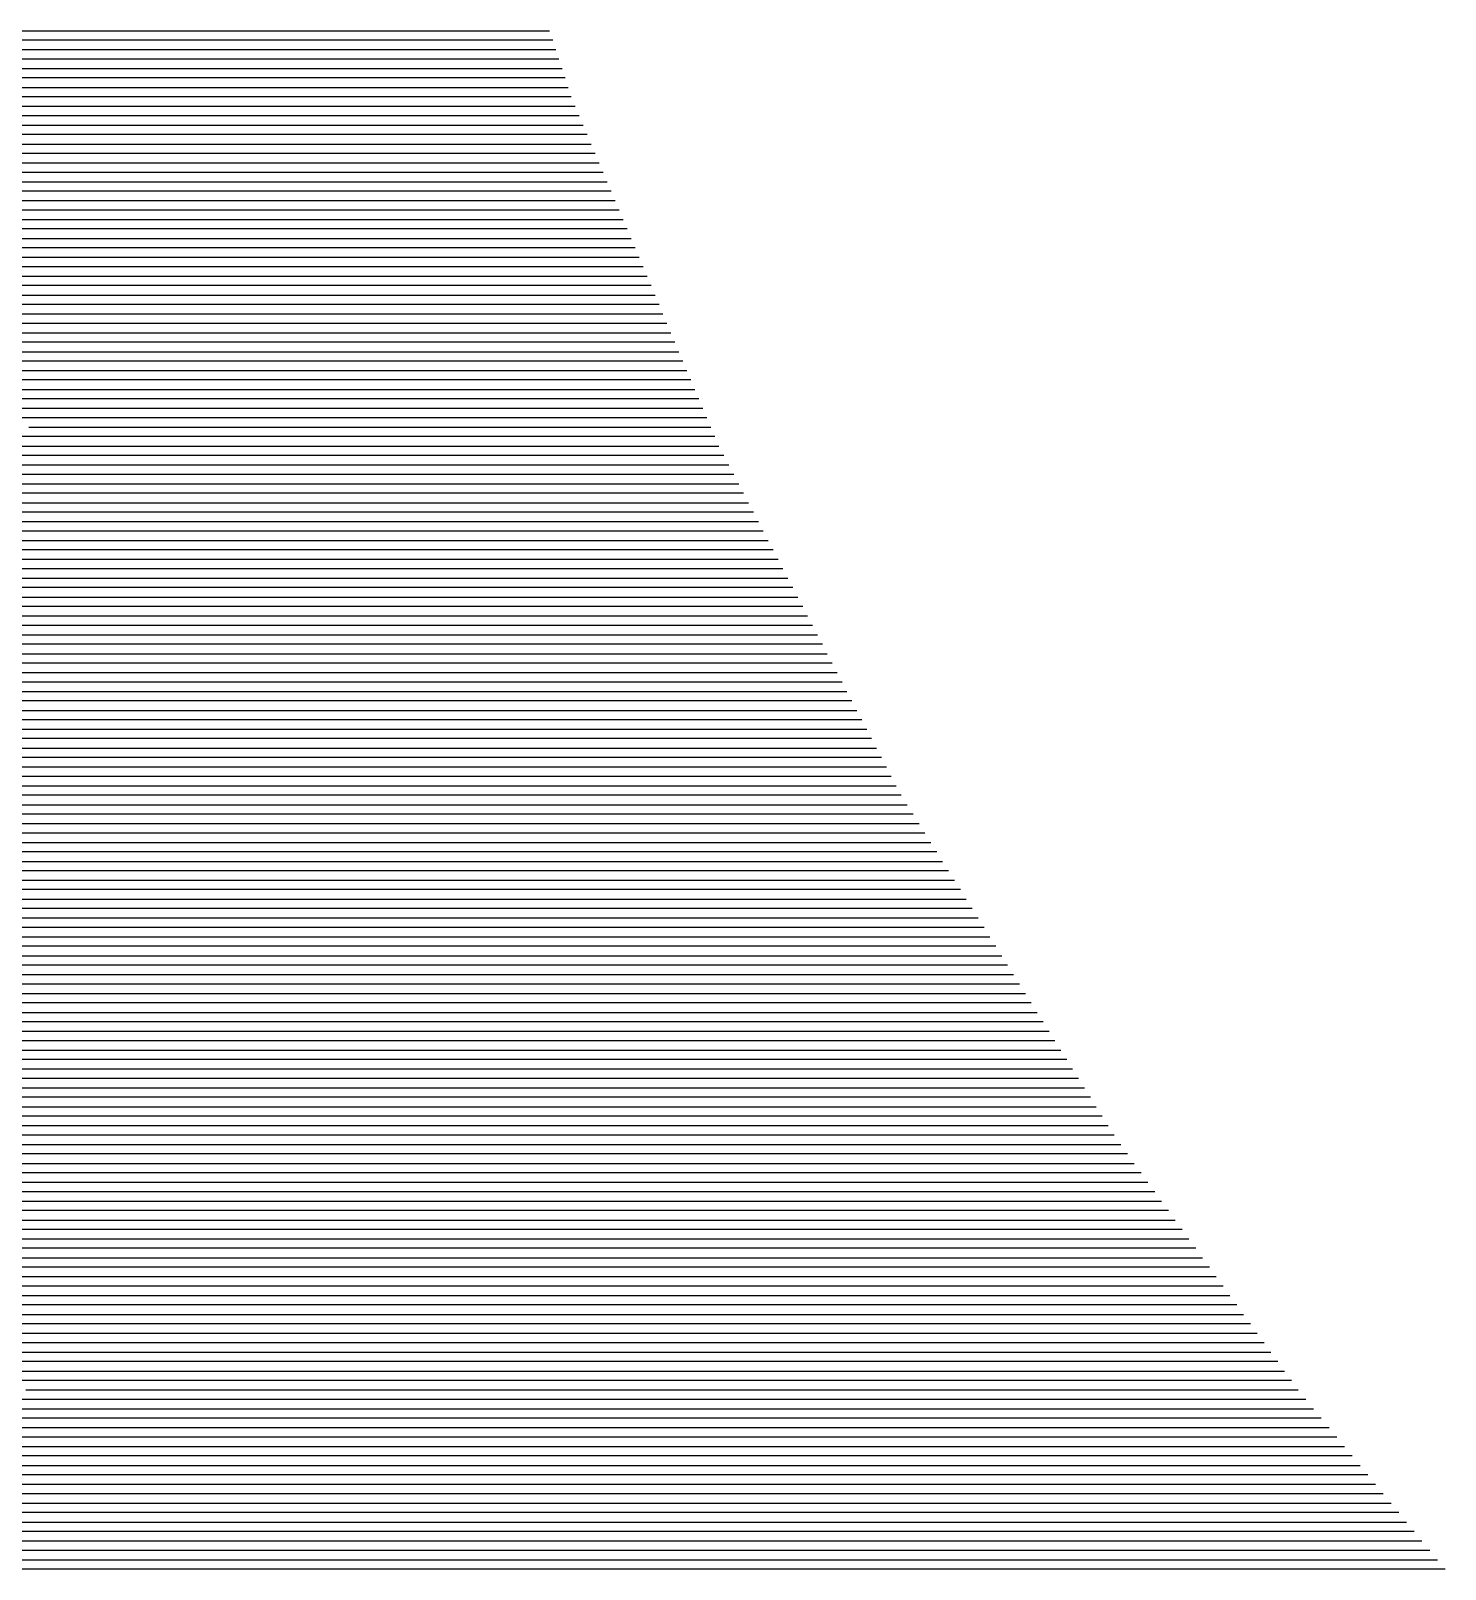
# Model space of a CAD drawing. Header units: metres. Extents: x -7 to 7, y -7 to 7.
# Drawn here: x -5.25 to -3.751, y -3.285 to -1.655 of the extents above; entities that cross this region are included whole.
import ezdxf

# ---------------------------------------------------------------- set-up
doc = ezdxf.new("R2010")
doc.units = ezdxf.units.M

msp = doc.modelspace()

# ---------------------------------------------------------------- linework, layer by layer
for p, q in [((-5.349607, -1.654853, -0.56701), (-4.699928, -1.654853, -0.509991)), ((-5.386062, -1.674853, -0.569669), (-4.693363, -1.674853, -0.508875)), ((-4.696646, -1.664853, -0.509433), (-5.367835, -1.664853, -0.56834)), ((-5.422517, -1.694853, -0.572329), (-4.686799, -1.694853, -0.507759)), ((-4.690081, -1.684853, -0.508317), (-5.40429, -1.684853, -0.570999)), ((-4.683516, -1.704853, -0.507201), (-5.440745, -1.704853, -0.573659)), ((-4.677749, -1.724853, -0.506155), (-5.4772, -1.724853, -0.576318)), ((-5.458972, -1.714853, -0.574988), (-4.680234, -1.714853, -0.506643)), ((-4.677401, -1.724853, -0.506124), (-4.677749, -1.724853, -0.506155)), ((-4.67693, -1.724853, -0.506082), (-4.677401, -1.724853, -0.506124)), ((-5.495427, -1.734853, -0.577648), (-4.709406, -1.734853, -0.508663)), ((-4.709406, -1.734853, -0.508663), (-4.693809, -1.734853, -0.507307)), ((-4.693809, -1.734853, -0.507307), (-4.672708, -1.734853, -0.505433)), ((-5.531882, -1.754853, -0.580307), (-4.772719, -1.754853, -0.513679)), ((-4.741062, -1.744853, -0.511171), (-5.513655, -1.744853, -0.578977)), ((-4.772719, -1.754853, -0.513679), (-4.726625, -1.754853, -0.509672)), ((-4.710217, -1.744853, -0.50849), (-4.741062, -1.744853, -0.511171)), ((-4.726625, -1.754853, -0.509672), (-4.664262, -1.754853, -0.504135)), ((-4.668485, -1.744853, -0.504784), (-4.710217, -1.744853, -0.50849)), ((-5.568337, -1.774853, -0.582966), (-4.836032, -1.774853, -0.518696)), ((-4.804375, -1.764853, -0.516188), (-5.55011, -1.764853, -0.581637)), ((-4.836032, -1.774853, -0.518696), (-4.759441, -1.774853, -0.512038)), ((-4.743033, -1.764853, -0.510855), (-4.804375, -1.764853, -0.516188)), ((-4.759441, -1.774853, -0.512038), (-4.655817, -1.774853, -0.502837)), ((-4.66004, -1.764853, -0.503486), (-4.743033, -1.764853, -0.510855)), ((-4.867688, -1.784853, -0.521204), (-5.586564, -1.784853, -0.584296)), ((-4.77585, -1.784853, -0.51322), (-4.867688, -1.784853, -0.521204)), ((-4.651594, -1.784853, -0.502187), (-4.77585, -1.784853, -0.51322)), ((-4.931001, -1.804853, -0.526221), (-5.623019, -1.804853, -0.586955)), ((-5.604792, -1.794853, -0.585626), (-4.899345, -1.794853, -0.523713)), ((-4.808666, -1.804853, -0.515585), (-4.931001, -1.804853, -0.526221)), ((-4.899345, -1.794853, -0.523713), (-4.792258, -1.794853, -0.514403)), ((-4.643149, -1.804853, -0.500889), (-4.808666, -1.804853, -0.515585)), ((-4.792258, -1.794853, -0.514403), (-4.647371, -1.794853, -0.501538)), ((-4.994314, -1.824853, -0.531237), (-5.659474, -1.824853, -0.589615)), ((-5.641247, -1.814853, -0.588285), (-4.962658, -1.814853, -0.528729)), ((-4.841482, -1.824853, -0.517951), (-4.994314, -1.824853, -0.531237)), ((-4.962658, -1.814853, -0.528729), (-4.825074, -1.814853, -0.516768)), ((-4.634703, -1.824853, -0.499591), (-4.841482, -1.824853, -0.517951)), ((-4.825074, -1.814853, -0.516768), (-4.638926, -1.814853, -0.50024)), ((-5.677702, -1.834853, -0.590944), (-5.025971, -1.834853, -0.533746)), ((-5.025971, -1.834853, -0.533746), (-4.85789, -1.834853, -0.519133)), ((-4.85789, -1.834853, -0.519133), (-4.630481, -1.834853, -0.498942)), ((-5.714157, -1.854853, -0.593604), (-5.089284, -1.854853, -0.538762)), ((-5.057627, -1.844853, -0.536254), (-5.695929, -1.844853, -0.592274)), ((-5.089284, -1.854853, -0.538762), (-4.890706, -1.854853, -0.521499)), ((-4.874298, -1.844853, -0.520316), (-5.057627, -1.844853, -0.536254)), ((-4.890706, -1.854853, -0.521499), (-4.622035, -1.854853, -0.497643)), ((-4.626258, -1.844853, -0.498292), (-4.874298, -1.844853, -0.520316)), ((-5.12094, -1.864853, -0.54127), (-5.732384, -1.864853, -0.594933)), ((-4.907114, -1.864853, -0.522681), (-5.12094, -1.864853, -0.54127)), ((-4.617812, -1.864853, -0.496994), (-4.907114, -1.864853, -0.522681)), ((-5.184253, -1.884853, -0.546287), (-5.768839, -1.884853, -0.597593)), ((-5.750612, -1.874853, -0.596263), (-5.152597, -1.874853, -0.543779)), ((-4.93993, -1.884853, -0.525047), (-5.184253, -1.884853, -0.546287)), ((-5.152597, -1.874853, -0.543779), (-4.923522, -1.874853, -0.523864)), ((-4.609367, -1.884853, -0.495696), (-4.93993, -1.884853, -0.525047)), ((-4.923522, -1.874853, -0.523864), (-4.61359, -1.874853, -0.496345)), ((-5.247566, -1.904853, -0.551304), (-5.805294, -1.904853, -0.600252)), ((-5.787067, -1.894853, -0.598923), (-5.21591, -1.894853, -0.548795)), ((-4.972746, -1.904853, -0.527412), (-5.247566, -1.904853, -0.551304)), ((-5.21591, -1.894853, -0.548795), (-4.956338, -1.894853, -0.526229)), ((-4.600922, -1.904853, -0.494397), (-4.972746, -1.904853, -0.527412)), ((-4.956338, -1.894853, -0.526229), (-4.605144, -1.894853, -0.495046)), ((-5.279223, -1.914853, -0.553812), (-4.989154, -1.914853, -0.528595)), ((-4.989154, -1.914853, -0.528595), (-4.596699, -1.914853, -0.493748)), ((-5.342536, -1.934853, -0.558828), (-5.02197, -1.934853, -0.53096)), ((-5.005562, -1.924853, -0.529777), (-5.310879, -1.924853, -0.55632)), ((-5.02197, -1.934853, -0.53096), (-4.588253, -1.934853, -0.49245)), ((-4.592476, -1.924853, -0.493099), (-5.005562, -1.924853, -0.529777)), ((-5.405849, -1.954853, -0.563845), (-5.054786, -1.954853, -0.533325)), ((-5.038378, -1.944853, -0.532143), (-5.374192, -1.944853, -0.561337)), ((-5.054786, -1.954853, -0.533325), (-4.579808, -1.954853, -0.491151)), ((-4.584031, -1.944853, -0.491801), (-5.038378, -1.944853, -0.532143)), ((-5.071194, -1.964853, -0.534508), (-5.437505, -1.964853, -0.566353)), ((-4.575585, -1.964853, -0.490502), (-5.071194, -1.964853, -0.534508)), ((-5.10401, -1.984853, -0.536873), (-5.500818, -1.984853, -0.57137)), ((-5.469162, -1.974853, -0.568862), (-5.087602, -1.974853, -0.535691)), ((-4.56714, -1.984853, -0.489204), (-5.10401, -1.984853, -0.536873)), ((-5.087602, -1.974853, -0.535691), (-4.571363, -1.974853, -0.489853)), ((-5.136826, -2.004853, -0.539238), (-5.564131, -2.004853, -0.576386)), ((-5.532475, -1.994853, -0.573878), (-5.120418, -1.994853, -0.538056)), ((-4.558695, -2.004853, -0.487906), (-5.136826, -2.004853, -0.539238)), ((-5.120418, -1.994853, -0.538056), (-4.562917, -1.994853, -0.488555)), ((-5.595788, -2.014853, -0.578895), (-5.153234, -2.014853, -0.540421)), ((-5.153234, -2.014853, -0.540421), (-4.554472, -2.014853, -0.487256)), ((-5.659101, -2.034853, -0.583911), (-5.18605, -2.034853, -0.542786)), ((-5.169642, -2.024853, -0.541604), (-5.627444, -2.024853, -0.581403)), ((-5.18605, -2.034853, -0.542786), (-4.546026, -2.034853, -0.485958)), ((-4.550249, -2.024853, -0.486607), (-5.169642, -2.024853, -0.541604)), ((-5.202458, -2.044853, -0.543969), (-5.690757, -2.044853, -0.58642)), ((-4.541804, -2.044853, -0.485309), (-5.202458, -2.044853, -0.543969)), ((-5.235274, -2.064853, -0.546334), (-5.75407, -2.064853, -0.591436)), ((-5.722414, -2.054853, -0.588928), (-5.218866, -2.054853, -0.545152)), ((-4.533358, -2.064853, -0.48401), (-5.235274, -2.064853, -0.546334)), ((-5.218866, -2.054853, -0.545152), (-4.537581, -2.054853, -0.48466)), ((-4.524913, -2.084853, -0.482712), (-5.268091, -2.084853, -0.5487)), ((-5.251682, -2.074853, -0.547517), (-4.529136, -2.074853, -0.483361)), ((-5.284499, -2.094853, -0.549882), (-4.527703, -2.094853, -0.482686)), ((-4.527703, -2.094853, -0.482686), (-4.524932, -2.094853, -0.482443)), ((-4.524932, -2.094853, -0.482443), (-4.520472, -2.094853, -0.482042)), ((-5.317315, -2.114853, -0.552248), (-4.58297, -2.114853, -0.487044)), ((-4.555337, -2.104853, -0.484865), (-5.300907, -2.104853, -0.551065)), ((-4.58297, -2.114853, -0.487044), (-4.555027, -2.114853, -0.484592)), ((-4.53998, -2.104853, -0.483517), (-4.555337, -2.104853, -0.484865)), ((-4.555027, -2.114853, -0.484592), (-4.510041, -2.114853, -0.480548)), ((-4.515256, -2.104853, -0.481295), (-4.53998, -2.104853, -0.483517)), ((-5.350131, -2.134853, -0.554613), (-4.638237, -2.134853, -0.491403)), ((-4.610604, -2.124853, -0.489224), (-5.333723, -2.124853, -0.55343)), ((-4.638237, -2.134853, -0.491403), (-4.585121, -2.134853, -0.486742)), ((-4.570074, -2.124853, -0.485667), (-4.610604, -2.124853, -0.489224)), ((-4.585121, -2.134853, -0.486742), (-4.499611, -2.134853, -0.479055)), ((-4.504826, -2.124853, -0.479802), (-4.570074, -2.124853, -0.485667)), ((-4.66587, -2.144853, -0.493582), (-5.366539, -2.144853, -0.555796)), ((-4.600168, -2.144853, -0.487817), (-4.66587, -2.144853, -0.493582)), ((-4.494396, -2.144853, -0.478309), (-4.600168, -2.144853, -0.487817)), ((-4.721137, -2.164853, -0.497941), (-5.399355, -2.164853, -0.558161)), ((-5.382947, -2.154853, -0.556978), (-4.693504, -2.154853, -0.495762)), ((-4.630262, -2.164853, -0.489967), (-4.721137, -2.164853, -0.497941)), ((-4.693504, -2.154853, -0.495762), (-4.615215, -2.154853, -0.488892)), ((-4.483965, -2.164853, -0.476816), (-4.630262, -2.164853, -0.489967)), ((-4.615215, -2.154853, -0.488892), (-4.48918, -2.154853, -0.477562)), ((-5.415763, -2.174853, -0.559343), (-4.748771, -2.174853, -0.500121)), ((-4.748771, -2.174853, -0.500121), (-4.645309, -2.174853, -0.491041)), ((-4.645309, -2.174853, -0.491041), (-4.47875, -2.174853, -0.476069)), ((-5.448579, -2.194853, -0.561709), (-4.804038, -2.194853, -0.504479)), ((-4.776404, -2.184853, -0.5023), (-5.432171, -2.184853, -0.560526)), ((-4.804038, -2.194853, -0.504479), (-4.675404, -2.194853, -0.493191)), ((-4.660357, -2.184853, -0.492116), (-4.776404, -2.184853, -0.5023)), ((-4.675404, -2.194853, -0.493191), (-4.46832, -2.194853, -0.474576)), ((-4.473535, -2.184853, -0.475323), (-4.660357, -2.184853, -0.492116)), ((-5.481395, -2.214853, -0.564074), (-4.859304, -2.214853, -0.508838)), ((-4.831671, -2.204853, -0.506659), (-5.464987, -2.204853, -0.562891)), ((-4.859304, -2.214853, -0.508838), (-4.705498, -2.214853, -0.495341)), ((-4.690451, -2.204853, -0.494266), (-4.831671, -2.204853, -0.506659)), ((-4.705498, -2.214853, -0.495341), (-4.457889, -2.214853, -0.473083)), ((-4.463104, -2.204853, -0.47383), (-4.690451, -2.204853, -0.494266)), ((-4.886938, -2.224853, -0.511017), (-5.497803, -2.224853, -0.565257)), ((-4.720545, -2.224853, -0.496416), (-4.886938, -2.224853, -0.511017)), ((-4.452674, -2.224853, -0.472337), (-4.720545, -2.224853, -0.496416)), ((-4.942205, -2.244853, -0.515376), (-5.530619, -2.244853, -0.567622)), ((-5.514211, -2.234853, -0.566439), (-4.914571, -2.234853, -0.513197)), ((-4.750639, -2.244853, -0.498566), (-4.942205, -2.244853, -0.515376)), ((-4.914571, -2.234853, -0.513197), (-4.735592, -2.234853, -0.497491)), ((-4.442244, -2.244853, -0.470844), (-4.750639, -2.244853, -0.498566)), ((-4.735592, -2.234853, -0.497491), (-4.447459, -2.234853, -0.47159)), ((-4.997471, -2.264853, -0.519735), (-5.563435, -2.264853, -0.569987)), ((-5.547027, -2.254853, -0.568805), (-4.969838, -2.254853, -0.517555)), ((-4.780733, -2.264853, -0.500715), (-4.997471, -2.264853, -0.519735)), ((-4.969838, -2.254853, -0.517555), (-4.765686, -2.254853, -0.49964)), ((-4.431813, -2.264853, -0.469351), (-4.780733, -2.264853, -0.500715)), ((-4.765686, -2.254853, -0.49964), (-4.437028, -2.254853, -0.470097)), ((-5.579843, -2.274853, -0.57117), (-5.025105, -2.274853, -0.521914)), ((-5.025105, -2.274853, -0.521914), (-4.795781, -2.274853, -0.50179)), ((-4.795781, -2.274853, -0.50179), (-4.426598, -2.274853, -0.468604)), ((-5.612659, -2.294853, -0.573535), (-5.080372, -2.294853, -0.526273)), ((-5.052738, -2.284853, -0.524094), (-5.596251, -2.284853, -0.572353)), ((-5.080372, -2.294853, -0.526273), (-4.825875, -2.294853, -0.50394)), ((-4.810828, -2.284853, -0.502865), (-5.052738, -2.284853, -0.524094)), ((-4.825875, -2.294853, -0.50394), (-4.416168, -2.294853, -0.467111)), ((-4.421383, -2.284853, -0.467858), (-4.810828, -2.284853, -0.502865)), ((-5.108005, -2.304853, -0.528452), (-5.629067, -2.304853, -0.574718)), ((-4.840922, -2.304853, -0.505015), (-5.108005, -2.304853, -0.528452)), ((-4.410952, -2.304853, -0.466365), (-4.840922, -2.304853, -0.505015)), ((-5.163272, -2.324853, -0.532811), (-5.661883, -2.324853, -0.577083)), ((-5.645475, -2.314853, -0.575901), (-5.135638, -2.314853, -0.530632)), ((-4.871016, -2.324853, -0.507165), (-5.163272, -2.324853, -0.532811)), ((-5.135638, -2.314853, -0.530632), (-4.855969, -2.314853, -0.50609)), ((-4.400522, -2.324853, -0.464872), (-4.871016, -2.324853, -0.507165)), ((-4.855969, -2.314853, -0.50609), (-4.405737, -2.314853, -0.465618)), ((-5.218539, -2.344853, -0.53717), (-5.694699, -2.344853, -0.579448)), ((-5.678291, -2.334853, -0.578266), (-5.190905, -2.334853, -0.53499)), ((-4.90111, -2.344853, -0.509314), (-5.218539, -2.344853, -0.53717)), ((-5.190905, -2.334853, -0.53499), (-4.886063, -2.334853, -0.508239)), ((-4.390092, -2.344853, -0.463378), (-4.90111, -2.344853, -0.509314)), ((-4.886063, -2.334853, -0.508239), (-4.395307, -2.334853, -0.464125)), ((-5.711107, -2.354853, -0.580631), (-5.246172, -2.354853, -0.539349)), ((-5.246172, -2.354853, -0.539349), (-4.916157, -2.354853, -0.510389)), ((-4.916157, -2.354853, -0.510389), (-4.384876, -2.354853, -0.462632)), ((-5.301439, -2.374853, -0.543708), (-4.946252, -2.374853, -0.512539)), ((-4.931205, -2.364853, -0.511464), (-5.273805, -2.364853, -0.541528)), ((-4.946252, -2.374853, -0.512539), (-4.374446, -2.374853, -0.461139)), ((-4.379661, -2.364853, -0.461885), (-4.931205, -2.364853, -0.511464)), ((-5.356706, -2.394853, -0.548066), (-4.976346, -2.394853, -0.514689)), ((-4.961299, -2.384853, -0.513614), (-5.329072, -2.384853, -0.545887)), ((-4.976346, -2.394853, -0.514689), (-4.364016, -2.394853, -0.459646)), ((-4.369231, -2.384853, -0.460392), (-4.961299, -2.384853, -0.513614)), ((-4.991393, -2.404853, -0.515764), (-5.384339, -2.404853, -0.550246)), ((-4.3588, -2.404853, -0.458899), (-4.991393, -2.404853, -0.515764)), ((-5.021487, -2.424853, -0.517913), (-5.439606, -2.424853, -0.554605)), ((-5.411973, -2.414853, -0.552425), (-5.00644, -2.414853, -0.516838)), ((-4.34837, -2.424853, -0.457406), (-5.021487, -2.424853, -0.517913)), ((-5.00644, -2.414853, -0.516838), (-4.353585, -2.414853, -0.458153)), ((-5.051582, -2.444853, -0.520063), (-5.494873, -2.444853, -0.558963)), ((-5.467239, -2.434853, -0.556784), (-5.036534, -2.434853, -0.518988)), ((-4.33794, -2.444853, -0.455913), (-5.051582, -2.444853, -0.520063)), ((-5.036534, -2.434853, -0.518988), (-4.343155, -2.434853, -0.45666)), ((-5.522506, -2.454853, -0.561143), (-5.066629, -2.454853, -0.521138)), ((-5.066629, -2.454853, -0.521138), (-4.332724, -2.454853, -0.455167)), ((-5.577773, -2.474853, -0.565501), (-5.096723, -2.474853, -0.523288)), ((-5.081676, -2.464853, -0.522213), (-5.55014, -2.464853, -0.563322)), ((-5.096723, -2.474853, -0.523288), (-4.357443, -2.474853, -0.456833)), ((-4.332227, -2.464853, -0.454844), (-5.081676, -2.464853, -0.522213)), ((-4.357443, -2.474853, -0.456833), (-4.34526, -2.474853, -0.455753)), ((-4.34526, -2.474853, -0.455753), (-4.321087, -2.474853, -0.453553)), ((-4.330592, -2.464853, -0.454699), (-4.332227, -2.464853, -0.454844)), ((-4.327347, -2.464853, -0.454404), (-4.330592, -2.464853, -0.454699)), ((-5.11177, -2.484853, -0.524362), (-5.605406, -2.484853, -0.567681)), ((-4.382659, -2.484853, -0.458822), (-5.11177, -2.484853, -0.524362)), ((-4.359929, -2.484853, -0.456807), (-4.382659, -2.484853, -0.458822)), ((-4.314826, -2.484853, -0.452703), (-4.359929, -2.484853, -0.456807)), ((-5.141864, -2.504853, -0.526512), (-5.660673, -2.504853, -0.572039)), ((-5.63304, -2.494853, -0.56986), (-5.126817, -2.494853, -0.525437)), ((-4.433091, -2.504853, -0.4628), (-5.141864, -2.504853, -0.526512)), ((-5.126817, -2.494853, -0.525437), (-4.407875, -2.494853, -0.460811)), ((-4.389266, -2.504853, -0.458914), (-4.433091, -2.504853, -0.4628)), ((-4.407875, -2.494853, -0.460811), (-4.374597, -2.494853, -0.457861)), ((-4.302306, -2.504853, -0.451001), (-4.389266, -2.504853, -0.458914)), ((-4.374597, -2.494853, -0.457861), (-4.308566, -2.494853, -0.451852)), ((-5.171958, -2.524853, -0.528662), (-5.71594, -2.524853, -0.576398)), ((-5.688307, -2.514853, -0.574219), (-5.156911, -2.514853, -0.527587)), ((-4.483523, -2.524853, -0.466778), (-5.171958, -2.524853, -0.528662)), ((-5.156911, -2.514853, -0.527587), (-4.458307, -2.514853, -0.464789)), ((-4.418603, -2.524853, -0.461022), (-4.483523, -2.524853, -0.466778)), ((-4.458307, -2.514853, -0.464789), (-4.403935, -2.514853, -0.459968)), ((-4.289785, -2.524853, -0.4493), (-4.418603, -2.524853, -0.461022)), ((-4.403935, -2.514853, -0.459968), (-4.296045, -2.514853, -0.450151)), ((-5.743573, -2.534853, -0.578578), (-5.187006, -2.534853, -0.529737)), ((-5.187006, -2.534853, -0.529737), (-4.508739, -2.534853, -0.468767)), ((-4.508739, -2.534853, -0.468767), (-4.433272, -2.534853, -0.462076)), ((-4.433272, -2.534853, -0.462076), (-4.283525, -2.534853, -0.448449)), ((-5.79884, -2.554853, -0.582936), (-5.2171, -2.554853, -0.531887)), ((-5.202053, -2.544853, -0.530812), (-5.771207, -2.544853, -0.580757)), ((-5.2171, -2.554853, -0.531887), (-4.55917, -2.554853, -0.472745)), ((-4.533954, -2.544853, -0.470756), (-5.202053, -2.544853, -0.530812)), ((-4.55917, -2.554853, -0.472745), (-4.462609, -2.554853, -0.464183)), ((-4.44794, -2.544853, -0.463129), (-4.533954, -2.544853, -0.470756)), ((-4.462609, -2.554853, -0.464183), (-4.271004, -2.554853, -0.446748)), ((-4.277264, -2.544853, -0.447599), (-4.44794, -2.544853, -0.463129)), ((-5.854107, -2.574853, -0.587295), (-5.247194, -2.574853, -0.534036)), ((-5.232147, -2.564853, -0.532961), (-5.826474, -2.564853, -0.585116)), ((-5.247194, -2.574853, -0.534036), (-4.609602, -2.574853, -0.476723)), ((-4.584386, -2.564853, -0.474734), (-5.232147, -2.564853, -0.532961)), ((-4.609602, -2.574853, -0.476723), (-4.491946, -2.574853, -0.466291)), ((-4.477277, -2.564853, -0.465237), (-4.584386, -2.564853, -0.474734)), ((-4.491946, -2.574853, -0.466291), (-4.258483, -2.574853, -0.445047)), ((-4.264743, -2.564853, -0.445897), (-4.477277, -2.564853, -0.465237)), ((-4.634818, -2.584853, -0.478712), (-5.262241, -2.584853, -0.535111)), ((-4.506615, -2.584853, -0.467344), (-4.634818, -2.584853, -0.478712)), ((-4.252223, -2.584853, -0.444196), (-4.506615, -2.584853, -0.467344)), ((-4.68525, -2.604853, -0.48269), (-5.292335, -2.604853, -0.537261)), ((-5.277288, -2.594853, -0.536186), (-4.660034, -2.594853, -0.480701)), ((-4.535952, -2.604853, -0.469452), (-4.68525, -2.604853, -0.48269)), ((-4.660034, -2.594853, -0.480701), (-4.521283, -2.594853, -0.468398)), ((-4.239702, -2.604853, -0.442495), (-4.535952, -2.604853, -0.469452)), ((-4.521283, -2.594853, -0.468398), (-4.245962, -2.594853, -0.443345)), ((-5.307383, -2.614853, -0.538336), (-4.710466, -2.614853, -0.484679)), ((-4.710466, -2.614853, -0.484679), (-4.55062, -2.614853, -0.470505)), ((-4.55062, -2.614853, -0.470505), (-4.233442, -2.614853, -0.441644)), ((-5.337477, -2.634853, -0.540486), (-4.760898, -2.634853, -0.488657)), ((-4.735682, -2.624853, -0.486668), (-5.32243, -2.624853, -0.539411)), ((-4.760898, -2.634853, -0.488657), (-4.579957, -2.634853, -0.472613)), ((-4.565289, -2.624853, -0.471559), (-4.735682, -2.624853, -0.486668)), ((-4.579957, -2.634853, -0.472613), (-4.220921, -2.634853, -0.439942)), ((-4.227181, -2.624853, -0.440793), (-4.565289, -2.624853, -0.471559)), ((-5.367571, -2.654853, -0.542635), (-4.81133, -2.654853, -0.492634)), ((-4.786114, -2.644853, -0.490645), (-5.352524, -2.644853, -0.54156)), ((-4.81133, -2.654853, -0.492634), (-4.609295, -2.654853, -0.47472)), ((-4.594626, -2.644853, -0.473667), (-4.786114, -2.644853, -0.490645)), ((-4.609295, -2.654853, -0.47472), (-4.2084, -2.654853, -0.438241)), ((-4.21466, -2.644853, -0.439092), (-4.594626, -2.644853, -0.473667)), ((-4.836546, -2.664853, -0.494623), (-5.382618, -2.664853, -0.54371)), ((-4.623963, -2.664853, -0.475774), (-4.836546, -2.664853, -0.494623)), ((-4.20214, -2.664853, -0.43739), (-4.623963, -2.664853, -0.475774)), ((-4.886978, -2.684853, -0.498601), (-5.412712, -2.684853, -0.54586)), ((-5.397665, -2.674853, -0.544785), (-4.861762, -2.674853, -0.496612)), ((-4.6533, -2.684853, -0.477882), (-4.886978, -2.684853, -0.498601)), ((-4.861762, -2.674853, -0.496612), (-4.638632, -2.674853, -0.476828)), ((-4.189619, -2.684853, -0.435689), (-4.6533, -2.684853, -0.477882)), ((-4.638632, -2.674853, -0.476828), (-4.195879, -2.674853, -0.43654)), ((-4.93741, -2.704853, -0.502579), (-5.442807, -2.704853, -0.54801)), ((-5.427759, -2.694853, -0.546935), (-4.912194, -2.694853, -0.50059)), ((-4.682637, -2.704853, -0.479989), (-4.93741, -2.704853, -0.502579)), ((-4.912194, -2.694853, -0.50059), (-4.667969, -2.694853, -0.478935)), ((-4.177098, -2.704853, -0.433988), (-4.682637, -2.704853, -0.479989)), ((-4.667969, -2.694853, -0.478935), (-4.183359, -2.694853, -0.434838)), ((-5.457854, -2.714853, -0.549085), (-4.962626, -2.714853, -0.504568)), ((-4.962626, -2.714853, -0.504568), (-4.697306, -2.714853, -0.481043)), ((-4.697306, -2.714853, -0.481043), (-4.170838, -2.714853, -0.433137)), ((-5.487948, -2.734853, -0.551234), (-5.013058, -2.734853, -0.508546)), ((-4.987842, -2.724853, -0.506557), (-5.472901, -2.724853, -0.550159)), ((-5.013058, -2.734853, -0.508546), (-4.726643, -2.734853, -0.48315)), ((-4.711975, -2.724853, -0.482097), (-4.987842, -2.724853, -0.506557)), ((-4.726643, -2.734853, -0.48315), (-4.158317, -2.734853, -0.431436)), ((-4.164578, -2.724853, -0.432286), (-4.711975, -2.724853, -0.482097)), ((-5.038274, -2.744853, -0.510535), (-5.502995, -2.744853, -0.552309)), ((-4.741312, -2.744853, -0.484204), (-5.038274, -2.744853, -0.510535)), ((-4.152057, -2.744853, -0.430585), (-4.741312, -2.744853, -0.484204)), ((-5.088705, -2.764853, -0.514513), (-5.533089, -2.764853, -0.554459)), ((-5.518042, -2.754853, -0.553384), (-5.063489, -2.754853, -0.512524)), ((-4.770649, -2.764853, -0.486312), (-5.088705, -2.764853, -0.514513)), ((-5.063489, -2.754853, -0.512524), (-4.75598, -2.754853, -0.485258)), ((-4.139536, -2.764853, -0.428884), (-4.770649, -2.764853, -0.486312)), ((-4.75598, -2.754853, -0.485258), (-4.145796, -2.754853, -0.429734)), ((-5.139137, -2.784853, -0.518491), (-5.563183, -2.784853, -0.556609)), ((-5.548136, -2.774853, -0.555534), (-5.113921, -2.774853, -0.516502)), ((-4.799986, -2.784853, -0.488419), (-5.139137, -2.784853, -0.518491)), ((-5.113921, -2.774853, -0.516502), (-4.785317, -2.774853, -0.487365)), ((-4.127015, -2.784853, -0.427182), (-4.799986, -2.784853, -0.488419)), ((-4.785317, -2.774853, -0.487365), (-4.133276, -2.774853, -0.428033)), ((-5.578231, -2.794853, -0.557684), (-5.164353, -2.794853, -0.52048)), ((-5.164353, -2.794853, -0.52048), (-4.814655, -2.794853, -0.489473)), ((-4.814655, -2.794853, -0.489473), (-4.120755, -2.794853, -0.426332)), ((-5.608325, -2.814853, -0.559833), (-5.214785, -2.814853, -0.524458)), ((-5.189569, -2.804853, -0.522469), (-5.593278, -2.804853, -0.558758)), ((-5.214785, -2.814853, -0.524458), (-4.843992, -2.814853, -0.49158)), ((-4.829323, -2.804853, -0.490527), (-5.189569, -2.804853, -0.522469)), ((-4.843992, -2.814853, -0.49158), (-4.108234, -2.814853, -0.42463)), ((-4.114495, -2.804853, -0.425481), (-4.829323, -2.804853, -0.490527)), ((-5.240001, -2.824853, -0.526447), (-5.623372, -2.824853, -0.560908)), ((-5.265217, -2.834853, -0.528436), (-4.873329, -2.834853, -0.493688)), ((-4.85866, -2.824853, -0.492634), (-5.240001, -2.824853, -0.526447)), ((-4.873329, -2.834853, -0.493688), (-4.121056, -2.834853, -0.425235)), ((-4.101974, -2.824853, -0.42378), (-4.85866, -2.824853, -0.492634)), ((-4.121056, -2.834853, -0.425235), (-4.112739, -2.834853, -0.424489)), ((-4.112739, -2.834853, -0.424489), (-4.094913, -2.834853, -0.422847)), ((-4.887997, -2.844853, -0.494742), (-5.290433, -2.844853, -0.530425)), ((-4.1457, -2.844853, -0.427196), (-4.887997, -2.844853, -0.494742)), ((-4.127241, -2.844853, -0.425542), (-4.1457, -2.844853, -0.427196)), ((-4.087677, -2.844853, -0.421897), (-4.127241, -2.844853, -0.425542)), ((-4.917335, -2.864853, -0.496849), (-5.340865, -2.864853, -0.534402)), ((-5.315649, -2.854853, -0.532414), (-4.902666, -2.854853, -0.495795)), ((-4.194988, -2.864853, -0.431119), (-4.917335, -2.864853, -0.496849)), ((-4.902666, -2.854853, -0.495795), (-4.170344, -2.854853, -0.429158)), ((-4.156245, -2.864853, -0.427646), (-4.194988, -2.864853, -0.431119)), ((-4.170344, -2.854853, -0.429158), (-4.141743, -2.854853, -0.426594)), ((-4.073206, -2.864853, -0.419997), (-4.156245, -2.864853, -0.427646)), ((-4.141743, -2.854853, -0.426594), (-4.080441, -2.854853, -0.420947)), ((-4.946672, -2.884853, -0.498957), (-5.391297, -2.884853, -0.53838)), ((-5.366081, -2.874853, -0.536391), (-4.932003, -2.874853, -0.497903)), ((-4.244277, -2.884853, -0.435042), (-4.946672, -2.884853, -0.498957)), ((-4.932003, -2.874853, -0.497903), (-4.219633, -2.874853, -0.433081)), ((-4.185249, -2.884853, -0.429751), (-4.244277, -2.884853, -0.435042)), ((-4.219633, -2.874853, -0.433081), (-4.170747, -2.874853, -0.428698)), ((-4.058734, -2.884853, -0.418097), (-4.185249, -2.884853, -0.429751)), ((-4.170747, -2.874853, -0.428698), (-4.06597, -2.874853, -0.419047)), ((-5.416513, -2.894853, -0.540369), (-4.96134, -2.894853, -0.50001)), ((-4.96134, -2.894853, -0.50001), (-4.268921, -2.894853, -0.437004)), ((-4.268921, -2.894853, -0.437004), (-4.199751, -2.894853, -0.430803)), ((-4.199751, -2.894853, -0.430803), (-4.051498, -2.894853, -0.417147)), ((-5.466945, -2.914853, -0.544347), (-4.990678, -2.914853, -0.502118)), ((-4.976009, -2.904853, -0.501064), (-5.441729, -2.904853, -0.542358)), ((-4.990678, -2.914853, -0.502118), (-4.318209, -2.914853, -0.440927)), ((-4.293565, -2.904853, -0.438965), (-4.976009, -2.904853, -0.501064)), ((-4.318209, -2.914853, -0.440927), (-4.228755, -2.914853, -0.432908)), ((-4.214253, -2.904853, -0.431855), (-4.293565, -2.904853, -0.438965)), ((-4.228755, -2.914853, -0.432908), (-4.037026, -2.914853, -0.415246)), ((-4.044262, -2.904853, -0.416197), (-4.214253, -2.904853, -0.431855)), ((-5.005346, -2.924853, -0.503172), (-5.492161, -2.924853, -0.546336)), ((-4.342853, -2.924853, -0.442888), (-5.005346, -2.924853, -0.503172)), ((-4.243257, -2.924853, -0.43396), (-4.342853, -2.924853, -0.442888)), ((-4.02979, -2.924853, -0.414296), (-4.243257, -2.924853, -0.43396)), ((-5.034683, -2.944853, -0.505279), (-5.542593, -2.944853, -0.550314)), ((-5.517377, -2.934853, -0.548325), (-5.020015, -2.934853, -0.504225)), ((-4.392141, -2.944853, -0.446811), (-5.034683, -2.944853, -0.505279)), ((-5.020015, -2.934853, -0.504225), (-4.367497, -2.934853, -0.44485)), ((-4.272261, -2.944853, -0.436064), (-4.392141, -2.944853, -0.446811)), ((-4.367497, -2.934853, -0.44485), (-4.257759, -2.934853, -0.435012)), ((-4.015318, -2.944853, -0.412396), (-4.272261, -2.944853, -0.436064)), ((-4.257759, -2.934853, -0.435012), (-4.022554, -2.934853, -0.413346)), ((-5.06402, -2.964853, -0.507387), (-5.593024, -2.964853, -0.554292)), ((-5.567808, -2.954853, -0.552303), (-5.049352, -2.954853, -0.506333)), ((-4.441429, -2.964853, -0.450734), (-5.06402, -2.964853, -0.507387)), ((-5.049352, -2.954853, -0.506333), (-4.416785, -2.954853, -0.448772)), ((-4.301265, -2.964853, -0.438169), (-4.441429, -2.964853, -0.450734)), ((-4.416785, -2.954853, -0.448772), (-4.286763, -2.954853, -0.437117)), ((-4.000846, -2.964853, -0.410496), (-4.301265, -2.964853, -0.438169)), ((-4.286763, -2.954853, -0.437117), (-4.008082, -2.954853, -0.411446)), ((-5.61824, -2.974853, -0.556281), (-5.078689, -2.974853, -0.50844)), ((-5.078689, -2.974853, -0.50844), (-4.466073, -2.974853, -0.452695)), ((-4.466073, -2.974853, -0.452695), (-4.315767, -2.974853, -0.439221)), ((-4.315767, -2.974853, -0.439221), (-3.99361, -2.974853, -0.409546)), ((-5.668672, -2.994853, -0.560259), (-5.108026, -2.994853, -0.510548)), ((-5.093358, -2.984853, -0.509494), (-5.643456, -2.984853, -0.55827)), ((-5.108026, -2.994853, -0.510548), (-4.515361, -2.994853, -0.456618)), ((-4.490717, -2.984853, -0.454657), (-5.093358, -2.984853, -0.509494)), ((-4.515361, -2.994853, -0.456618), (-4.34477, -2.994853, -0.441326)), ((-4.330269, -2.984853, -0.440273), (-4.490717, -2.984853, -0.454657)), ((-4.34477, -2.994853, -0.441326), (-3.979138, -2.994853, -0.407646)), ((-3.986374, -2.984853, -0.408596), (-4.330269, -2.984853, -0.440273)), ((-5.719104, -3.014853, -0.564237), (-5.137363, -3.014853, -0.512655)), ((-5.122695, -3.004853, -0.511602), (-5.693888, -3.004853, -0.562248)), ((-5.137363, -3.014853, -0.512655), (-4.564649, -3.014853, -0.460541)), ((-4.540005, -3.004853, -0.45858), (-5.122695, -3.004853, -0.511602)), ((-4.564649, -3.014853, -0.460541), (-4.373774, -3.014853, -0.44343)), ((-4.359272, -3.004853, -0.442378), (-4.540005, -3.004853, -0.45858)), ((-4.373774, -3.014853, -0.44343), (-3.964666, -3.014853, -0.405745)), ((-3.971902, -3.004853, -0.406696), (-4.359272, -3.004853, -0.442378)), ((-5.152032, -3.024853, -0.513709), (-5.74432, -3.024853, -0.566226)), ((-4.589293, -3.024853, -0.462503), (-5.152032, -3.024853, -0.513709)), ((-4.388276, -3.024853, -0.444483), (-4.589293, -3.024853, -0.462503)), ((-3.95743, -3.024853, -0.404795), (-4.388276, -3.024853, -0.444483)), ((-5.181369, -3.044853, -0.515817), (-5.794752, -3.044853, -0.570204)), ((-5.769536, -3.034853, -0.568215), (-5.1667, -3.034853, -0.514763)), ((-4.638582, -3.044853, -0.466426), (-5.181369, -3.044853, -0.515817)), ((-5.1667, -3.034853, -0.514763), (-4.613938, -3.034853, -0.464464)), ((-4.41728, -3.044853, -0.446587), (-4.638582, -3.044853, -0.466426)), ((-4.613938, -3.034853, -0.464464), (-4.402778, -3.034853, -0.445535)), ((-3.942958, -3.044853, -0.402895), (-4.41728, -3.044853, -0.446587)), ((-4.402778, -3.034853, -0.445535), (-3.950194, -3.034853, -0.403845)), ((-5.819968, -3.054853, -0.572193), (-5.196038, -3.054853, -0.51687)), ((-5.196038, -3.054853, -0.51687), (-4.663226, -3.054853, -0.468387)), ((-4.663226, -3.054853, -0.468387), (-4.431782, -3.054853, -0.447639)), ((-4.431782, -3.054853, -0.447639), (-3.935722, -3.054853, -0.401945)), ((-5.8704, -3.074853, -0.576171), (-5.225375, -3.074853, -0.518978)), ((-5.210706, -3.064853, -0.517924), (-5.845184, -3.064853, -0.574182)), ((-5.225375, -3.074853, -0.518978), (-4.712514, -3.074853, -0.47231)), ((-4.68787, -3.064853, -0.470349), (-5.210706, -3.064853, -0.517924)), ((-4.712514, -3.074853, -0.47231), (-4.460786, -3.074853, -0.449744)), ((-4.446284, -3.064853, -0.448692), (-4.68787, -3.064853, -0.470349)), ((-4.460786, -3.074853, -0.449744), (-3.92125, -3.074853, -0.400045)), ((-3.928486, -3.064853, -0.400995), (-4.446284, -3.064853, -0.448692)), ((-5.240043, -3.084853, -0.520032), (-5.895616, -3.084853, -0.578159)), ((-5.254712, -3.094853, -0.521085), (-4.761802, -3.094853, -0.476233)), ((-4.737158, -3.084853, -0.474271), (-5.240043, -3.084853, -0.520032)), ((-4.761802, -3.094853, -0.476233), (-4.48979, -3.094853, -0.451848)), ((-4.475288, -3.084853, -0.450796), (-4.737158, -3.084853, -0.474271)), ((-4.48979, -3.094853, -0.451848), (-3.906778, -3.094853, -0.398145)), ((-3.914014, -3.084853, -0.399095), (-4.475288, -3.084853, -0.450796)), ((-4.786446, -3.104853, -0.478194), (-5.26938, -3.104853, -0.522139)), ((-4.504292, -3.104853, -0.452901), (-4.786446, -3.104853, -0.478194)), ((-3.92362, -3.104853, -0.399412), (-4.504292, -3.104853, -0.452901)), ((-3.91585, -3.104853, -0.398708), (-3.92362, -3.104853, -0.399412)), ((-3.898725, -3.104853, -0.39711), (-3.91585, -3.104853, -0.398708)), ((-4.835734, -3.124853, -0.482117), (-5.298718, -3.124853, -0.524246)), ((-5.284049, -3.114853, -0.523193), (-4.81109, -3.114853, -0.480156)), ((-4.533296, -3.124853, -0.455005), (-4.835734, -3.124853, -0.482117)), ((-4.81109, -3.114853, -0.480156), (-4.518794, -3.114853, -0.453953)), ((-3.966204, -3.124853, -0.402768), (-4.533296, -3.124853, -0.455005)), ((-4.518794, -3.114853, -0.453953), (-3.944912, -3.114853, -0.40109)), ((-3.940021, -3.124853, -0.400395), (-3.966204, -3.124853, -0.402768)), ((-3.944912, -3.114853, -0.40109), (-3.927936, -3.114853, -0.399552)), ((-3.882317, -3.124853, -0.39501), (-3.940021, -3.124853, -0.400395)), ((-3.927936, -3.114853, -0.399552), (-3.890521, -3.114853, -0.39606)), ((-4.885022, -3.144853, -0.48604), (-5.328055, -3.144853, -0.526354)), ((-5.313386, -3.134853, -0.5253), (-4.860378, -3.134853, -0.484079)), ((-4.5623, -3.144853, -0.45711), (-4.885022, -3.144853, -0.48604)), ((-4.860378, -3.134853, -0.484079), (-4.547798, -3.134853, -0.456058)), ((-4.008787, -3.144853, -0.406123), (-4.5623, -3.144853, -0.45711)), ((-4.547798, -3.134853, -0.456058), (-3.987496, -3.134853, -0.404446)), ((-3.964193, -3.144853, -0.402082), (-4.008787, -3.144853, -0.406123)), ((-3.987496, -3.134853, -0.404446), (-3.952107, -3.134853, -0.401238)), ((-3.865909, -3.144853, -0.392909), (-3.964193, -3.144853, -0.402082)), ((-3.952107, -3.134853, -0.401238), (-3.874113, -3.134853, -0.39396)), ((-5.342723, -3.154853, -0.527408), (-4.909666, -3.154853, -0.488002)), ((-4.909666, -3.154853, -0.488002), (-4.576802, -3.154853, -0.458162)), ((-4.576802, -3.154853, -0.458162), (-4.030079, -3.154853, -0.407801)), ((-4.030079, -3.154853, -0.407801), (-3.976279, -3.154853, -0.402925)), ((-3.976279, -3.154853, -0.402925), (-3.857705, -3.154853, -0.391859)), ((-5.37206, -3.174853, -0.529515), (-4.958954, -3.174853, -0.491925)), ((-4.93431, -3.164853, -0.489963), (-5.357392, -3.164853, -0.528461)), ((-4.958954, -3.174853, -0.491925), (-4.605805, -3.174853, -0.460267)), ((-4.591303, -3.164853, -0.459214), (-4.93431, -3.164853, -0.489963)), ((-4.605805, -3.174853, -0.460267), (-4.072663, -3.174853, -0.411157)), ((-4.051371, -3.164853, -0.409479), (-4.591303, -3.164853, -0.459214)), ((-4.072663, -3.174853, -0.411157), (-4.00045, -3.174853, -0.404612)), ((-3.988364, -3.164853, -0.403768), (-4.051371, -3.164853, -0.409479)), ((-4.00045, -3.174853, -0.404612), (-3.841297, -3.174853, -0.389759)), ((-3.849501, -3.164853, -0.390809), (-3.988364, -3.164853, -0.403768)), ((-4.983598, -3.184853, -0.493886), (-5.386729, -3.184853, -0.530569)), ((-4.620307, -3.184853, -0.461319), (-4.983598, -3.184853, -0.493886)), ((-4.093955, -3.184853, -0.412834), (-4.620307, -3.184853, -0.461319)), ((-4.012536, -3.184853, -0.405455), (-4.093955, -3.184853, -0.412834)), ((-3.833092, -3.184853, -0.388709), (-4.012536, -3.184853, -0.405455)), ((-5.032887, -3.204853, -0.497809), (-5.416066, -3.204853, -0.532676)), ((-5.401398, -3.194853, -0.531623), (-5.008243, -3.194853, -0.495848)), ((-4.649311, -3.204853, -0.463423), (-5.032887, -3.204853, -0.497809)), ((-5.008243, -3.194853, -0.495848), (-4.634809, -3.194853, -0.462371)), ((-4.136538, -3.204853, -0.41619), (-4.649311, -3.204853, -0.463423)), ((-4.634809, -3.194853, -0.462371), (-4.115247, -3.194853, -0.414512)), ((-4.036707, -3.204853, -0.407142), (-4.136538, -3.204853, -0.41619)), ((-4.115247, -3.194853, -0.414512), (-4.024622, -3.194853, -0.406298)), ((-3.816684, -3.204853, -0.386609), (-4.036707, -3.204853, -0.407142)), ((-4.024622, -3.194853, -0.406298), (-3.824888, -3.194853, -0.387659)), ((-5.082175, -3.224853, -0.501732), (-5.445403, -3.224853, -0.534784)), ((-5.430735, -3.214853, -0.53373), (-5.057531, -3.214853, -0.499771)), ((-4.678315, -3.224853, -0.465528), (-5.082175, -3.224853, -0.501732)), ((-5.057531, -3.214853, -0.499771), (-4.663813, -3.214853, -0.464476)), ((-4.179122, -3.224853, -0.419545), (-4.678315, -3.224853, -0.465528)), ((-4.663813, -3.214853, -0.464476), (-4.15783, -3.214853, -0.417867)), ((-4.060879, -3.224853, -0.408829), (-4.179122, -3.224853, -0.419545)), ((-4.15783, -3.214853, -0.417867), (-4.048793, -3.214853, -0.407985)), ((-3.800276, -3.224853, -0.384508), (-4.060879, -3.224853, -0.408829)), ((-4.048793, -3.214853, -0.407985), (-3.80848, -3.214853, -0.385558)), ((-5.460072, -3.234853, -0.535838), (-5.106819, -3.234853, -0.503693)), ((-5.106819, -3.234853, -0.503693), (-4.692817, -3.234853, -0.46658)), ((-4.692817, -3.234853, -0.46658), (-4.200414, -3.234853, -0.421223)), ((-4.200414, -3.234853, -0.421223), (-4.072965, -3.234853, -0.409672)), ((-4.072965, -3.234853, -0.409672), (-3.792072, -3.234853, -0.383458)), ((-5.489409, -3.254853, -0.537945), (-5.156107, -3.254853, -0.507616)), ((-5.131463, -3.244853, -0.505655), (-5.47474, -3.244853, -0.536891)), ((-5.156107, -3.254853, -0.507616), (-4.721821, -3.254853, -0.468685)), ((-4.707319, -3.244853, -0.467633), (-5.131463, -3.244853, -0.505655)), ((-4.721821, -3.254853, -0.468685), (-4.242998, -3.254853, -0.424578)), ((-4.221706, -3.244853, -0.422901), (-4.707319, -3.244853, -0.467633)), ((-4.242998, -3.254853, -0.424578), (-4.097136, -3.254853, -0.411359)), ((-4.08505, -3.244853, -0.410515), (-4.221706, -3.244853, -0.422901)), ((-4.097136, -3.254853, -0.411359), (-3.775664, -3.254853, -0.381358)), ((-3.783868, -3.244853, -0.382408), (-4.08505, -3.244853, -0.410515)), ((-5.518746, -3.274853, -0.540053), (-5.205395, -3.274853, -0.511539)), ((-5.180751, -3.264853, -0.509578), (-5.504078, -3.264853, -0.538999)), ((-5.205395, -3.274853, -0.511539), (-4.750825, -3.274853, -0.470789)), ((-4.736323, -3.264853, -0.469737), (-5.180751, -3.264853, -0.509578)), ((-4.750825, -3.274853, -0.470789), (-4.285581, -3.274853, -0.427934)), ((-4.264289, -3.264853, -0.426256), (-4.736323, -3.264853, -0.469737)), ((-4.285581, -3.274853, -0.427934), (-4.121308, -3.274853, -0.413045)), ((-4.109222, -3.264853, -0.412202), (-4.264289, -3.264853, -0.426256)), ((-4.121308, -3.274853, -0.413045), (-3.759256, -3.274853, -0.379257)), ((-3.76746, -3.264853, -0.380308), (-4.109222, -3.264853, -0.412202)), ((-5.230039, -3.284853, -0.513501), (-5.533415, -3.284853, -0.541106)), ((-4.765327, -3.284853, -0.471842), (-5.230039, -3.284853, -0.513501)), ((-4.306873, -3.284853, -0.429611), (-4.765327, -3.284853, -0.471842)), ((-4.133393, -3.284853, -0.413889), (-4.306873, -3.284853, -0.429611)), ((-3.751052, -3.284853, -0.378207), (-4.133393, -3.284853, -0.413889))]:
    msp.add_line(p, q)

doc.saveas('drawing.dxf')
